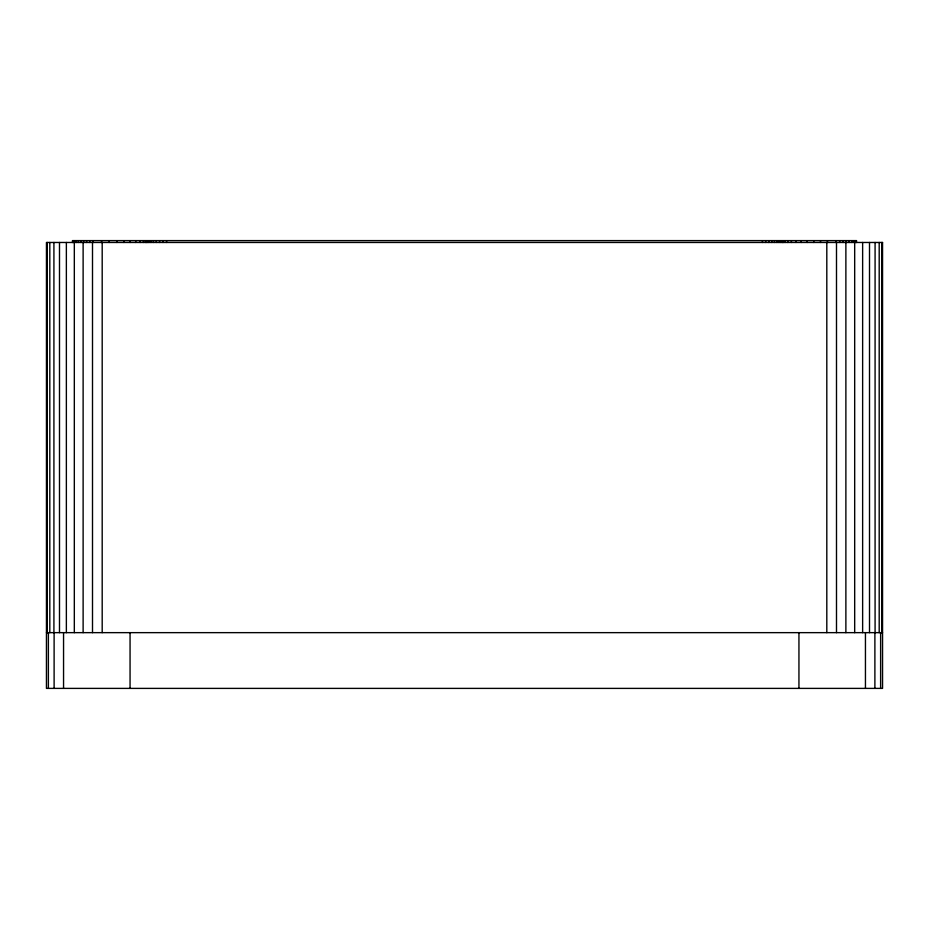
<?xml version="1.0" encoding="UTF-8"?>
<svg xmlns="http://www.w3.org/2000/svg" width="929" height="929" viewBox="0 0 929 929"><rect width="100%" height="100%" fill="white"/><g stroke="black" fill="none" stroke-linecap="round" stroke-linejoin="round"><path stroke-width="1.39" d="M46.45 632.649L882.55 632.649M881.702 242.469L881.702 632.649M880.622 632.649L880.622 688.389M879.194 242.469L879.194 632.649M875.083 242.469L875.083 632.649M874.886 632.649L874.886 688.389M869.509 242.469L869.509 632.649M865.445 632.649L865.445 688.389M862.635 242.469L862.635 632.649M856.538 242.469L856.538 240.611L72.462 240.611L72.462 242.469M856.236 240.611L856.283 242.469M855.307 240.611L855.307 242.469M854.68 242.469L854.68 632.649M853.797 240.611L853.797 242.469M851.754 240.611L851.754 242.469M849.234 240.611L849.234 242.469M846.319 240.611L846.319 242.469M845.878 242.469L845.878 632.649M843.091 240.611L843.091 242.469M839.653 240.611L839.653 242.469M836.495 242.469L836.495 632.649M836.1 240.611L836.1 242.469M827.472 240.611L827.472 242.469M826.81 242.469L826.81 632.649M820.504 240.611L820.504 242.469M813.699 240.611L813.699 242.469M807.231 240.611L807.231 242.469M801.262 240.611L801.262 242.469M798.94 632.649L798.94 688.389M795.944 240.611L795.944 242.469M791.403 240.611L791.403 242.469M787.746 240.611L787.746 242.469M785.063 240.611L785.063 242.469M783.437 240.611L783.437 242.469M782.88 240.611L782.88 242.469M782.636 240.611L782.636 242.469M781.881 240.611L781.881 242.469M780.662 240.611L780.662 242.469M778.978 240.611L778.978 242.469M776.899 240.611L776.899 242.469M774.461 240.611L774.461 242.469M771.72 240.611L771.72 242.469M768.759 240.611L768.759 242.469M765.647 240.611L765.647 242.469M762.442 240.611L762.442 242.469M166.558 240.611L166.558 242.469M163.005 240.611L163.005 242.469M159.567 240.611L159.567 242.469M156.339 240.611L156.339 242.469M153.413 240.611L153.413 242.469M150.893 240.611L150.893 242.469M148.849 240.611L148.849 242.469M147.351 240.611L147.351 242.469M146.422 240.611L146.422 242.469M146.12 240.611L146.12 242.469M145.435 240.611L145.435 242.469M143.426 240.611L143.426 242.469M140.14 240.611L140.14 242.469M135.68 240.611L135.68 242.469M130.188 240.611L130.188 242.469M130.06 632.649L130.06 688.389M123.824 240.611L123.824 242.469M116.775 240.611L116.775 242.469M109.262 240.611L109.262 242.469M102.19 242.469L102.19 632.649M101.528 240.611L101.528 242.469M92.9 240.611L92.9 242.469M92.505 242.469L92.505 632.649M89.707 240.611L89.707 242.469M86.583 240.611L86.583 242.469M83.622 240.611L83.622 242.469M83.122 242.469L83.122 632.649M80.881 240.611L80.881 242.469M78.442 240.611L78.442 242.469M76.364 240.611L76.364 242.469M74.692 240.611L74.692 242.469M74.32 242.469L74.32 632.649M73.461 240.611L73.461 242.469M72.764 240.611L72.717 242.469M66.365 242.469L66.365 632.649M63.555 632.649L63.555 688.389M59.491 242.469L59.491 632.649M54.114 632.649L54.114 688.389M53.917 242.469L53.917 632.649M49.806 242.469L49.806 632.649M48.378 632.649L48.378 688.389M47.298 242.469L47.298 632.649M882.55 242.469L46.45 242.469L46.45 688.389L882.55 688.389L882.55 242.469"/></g></svg>
